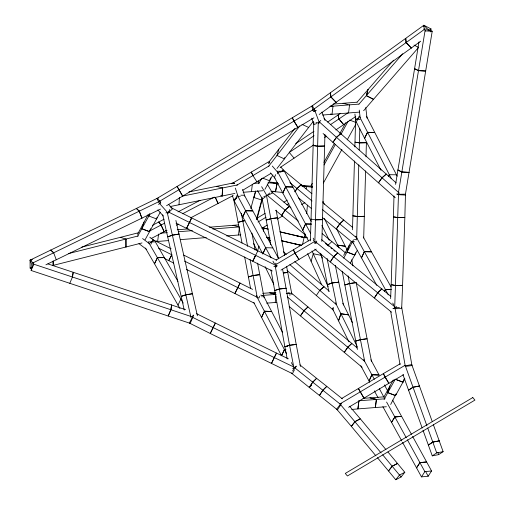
<?xml version="1.0" encoding="UTF-8"?>
<svg xmlns="http://www.w3.org/2000/svg" width="505" height="505" viewBox="0 0 505 505"><rect width="100%" height="100%" fill="white"/><g stroke="black" fill="none" stroke-linecap="round" stroke-linejoin="round"><path stroke-width="0.76" d="M313.807 122.191L310.43 240.891M324.93 134.355L324.633 146.027L317.639 146.21L318.245 122.873L316.023 122.532M317.639 146.21L313.207 145.522L317.632 146.197L314.817 243.145L316.37 243.107M321.855 241.415L324.627 146.046L317.632 146.197M393.988 195.959L393.427 216.885L397.858 217.567L404.846 217.44L402.586 285.325L395.585 285.47L391.173 284.732L393.427 216.841L397.845 217.586L404.852 217.396L405.471 194.147M397.006 194.09L398.483 194.311L394.664 308.7L401.677 308.58L402.586 285.363L395.573 285.489L391.179 284.687L390.63 298.619M352.49 229.781L354.453 160.975M354.851 146.879L355.646 118.845L360.078 119.521M356.669 239.016L358.79 164.807M359.213 149.928L359.415 142.877L354.983 142.176L359.415 142.858L366.409 142.707L366.005 156.809M359.415 142.858L359.812 128.857M363.688 238.089L365.607 170.905M179.048 204.759L179.357 197.455M220.729 195.599L222.194 196.009L222.535 187.98L216.664 186.339M222.194 196.009L222.535 187.98M307.627 237.874L304.742 237.034L305.001 233.922M306.699 213.678L307.412 205.112M385.05 398.786L358.91 400.787L357.931 408.911L351.695 409.467M155.3 241.636L157.648 241.453L158.564 234.067M226.707 235.949L238.48 235.008L239.389 227.622M243.189 192.291L251.452 191.641L252.361 184.249M261.994 296.927L262.177 295.45L276.197 294.364M266.621 303.151L275.193 302.495L276.014 295.842M289.883 295.431L290.154 293.216L287.976 292.704M348.545 112.981L349.542 104.857L358.941 104.106M358.91 400.787L357.906 408.911L375.398 407.522L376.395 399.392L369.881 397.845L383.257 396.911M47.925 263.907L73.2 272.29L72.442 277.018L69.797 283.305L31.14 270.484L31.891 265.756M69.791 283.305L168.222 316.023L170.873 309.742L72.442 277.018L73.2 272.29L185.575 309.653M170.873 309.742L171.637 305.007L170.873 309.742L168.215 316.023L190.227 323.358L192.878 317.077L193.207 315.051M395.573 184.401L418.98 41.896M398.129 194.646L425.033 30.83L432.211 31.253L405.307 195.063L398.129 194.646L396.823 194.002M428.044 30.837L428.297 29.309L432.211 31.253M270.996 191.3L275.509 191.755L277.056 183.631L278.608 183.788M306.144 188.807L306.567 186.591L300.892 185.354M272.675 191.143L275.509 191.755L277.056 183.631L269.967 182.084L277.731 182.867M264.02 228.058L263.37 231L264.02 228.058L262.531 227.704L268.553 229.118M302.47 244.799L304.079 237.445L296.751 235.86M255.555 190.991L250.808 208.622M256.691 218.558L262.284 197.827M423.487 26.733L423.884 25.25L431.043 28.949L430.247 31.916M254.16 197.745L254.76 195.517M256.856 219.498L262.253 199.513M311.093 261.293L313.277 253.769L321.142 255.309L322.43 258.156M348.949 341.841L332.745 309.218L333.18 307.715M268.925 163.355L269.537 161.278L295.002 128.283M278.823 149.259L276.993 155.483L268.635 166.303M284.776 157.535L284.372 158.917L276.942 168.531M395.996 394.077L390.681 404.461M137.518 234.37L148.06 214.644M150.496 228.696L149.537 231.681L141.829 228.74L143.994 222.017M149.575 213.766L148.855 216.007L156.563 218.949L157.042 217.453M268.818 163.519L269.537 161.278L231.77 183.7M270.617 177.798L269.657 180.784L264.948 189.306M343.722 258.099L347.068 252.071L349.239 245.335L351.455 241.295M357.37 250.278L354.775 255.006L347.068 252.071L353.475 239.768M350.312 263.055L354.769 255.019L355.495 252.771M395.983 394.096L395.503 395.585L387.802 392.637L384.084 399.474M393.332 379.874L389.967 385.908L387.802 392.637L395.516 395.566L402.971 382.184L403.931 379.198M304.742 237.034L305.222 235.564M258.213 182.374L258.686 180.948M255.694 191.755L253.813 197.487L261.704 199.993M256.736 219.486L257.443 217.339M340.919 313.763L348.576 314.868L340.907 313.738L338.533 320.858L340.919 313.763L335.478 302.811M257.411 251.136L259.078 246.156M337.188 246.566L337.662 245.146L324.267 218.375M332.745 309.218L333.224 307.804M32.484 264.361L33.071 262.96M31.14 270.484L33.785 264.197L72.449 277.018M288.361 358.809L276.462 353.071L271.431 363.524L276.462 353.071L215.332 323.061L210.263 333.502L292.464 373.675L294.472 369.761M296.044 366.491L295.475 367.804L274.486 357.673M370.885 359.787L379.091 375.007L371.863 374.729L369.054 381.01L369.755 382.317M363.669 359.541L371.882 374.767L369.054 381.01L360.841 365.79M254.198 257.954L254.804 256.654M176.049 223.159L252.721 261.236L257.84 250.815L170.747 207.517M259.778 296.151L258.882 298.114L184.489 261.085M390.996 286.846L371.491 251.818L364.326 251.667L361.492 257.897L376.793 285.363M384.419 291.511L385.365 289.441L364.326 251.667M167.969 213.394L169.844 209.487M192.714 316.572L193.314 315.265M189.356 323.048L210.219 333.483L215.376 323.08L196.603 313.693M355.779 236.195L364.339 251.686L361.485 257.885L352.926 242.4M150.844 244.319L152.952 239.749L171.113 248.801M245.638 210.711L242.779 216.904L262.808 253.901L265.668 247.709L245.638 210.711L252.816 210.894L278.684 258.73M262.808 253.901L265.668 247.709L272.851 247.898M313.302 240.898L313.94 239.522L313.214 238.164M245.645 210.73L242.779 216.891L234.364 201.268L237.236 195.1L245.645 210.73L252.822 210.907L244.414 195.277L240.822 195.189M275.692 174.635L274.417 177.375L308.53 240.961M384.425 291.524L385.378 289.466L391.116 289.599M253.725 302.381L281.519 355.76L284.416 349.643L256.25 295.564M281.519 355.76L284.397 349.612L285.843 349.662M177.962 281.386L155.357 241.87L148.293 241.908L157.409 257.67L154.517 263.793L179.944 308.549M157.409 257.67L164.466 257.632L157.396 257.657L154.505 263.774L145.402 248.031M178 305.121L180.904 299.01M397.17 176.157L396.476 174.812L389.33 174.686L388.339 176.681L389.33 174.686L359.27 116.062L356.284 122.014L380.997 170.254M277.258 173.802L277.901 172.552L272.296 166.05M189.697 322.405L192.411 317.228L213.274 327.663M171.826 254.779L168.765 260.605L164.573 258.51M276.02 267.132L276.696 265.838L255.77 255.404L252.708 261.23L272.245 270.97M384.008 396.867L389.961 385.927L387.802 392.637L395.27 379.23L402.971 382.184M137.707 236.207L149.979 213.968M145.042 239.831L160.306 212.163M258.686 183.738L261.584 178.492M272.908 174.875L269.657 180.784L262.65 178.107M323.939 162.339L334.506 143.18M339.796 133.604L345.837 122.658M324.04 164.958L335.364 144.43M341.026 134.166L348.204 121.168M323.44 182.949L341.935 149.423M347.225 139.847L355.911 124.11M312.26 183.454L310.758 186.162L300.98 185.196M311.591 187.475L312.342 186.124M343.665 255.385L349.239 245.335M404.865 378.857L402.965 382.197L395.27 379.23M392.568 400.061L401.589 416.354L394.853 416.978L391.533 422.319L401.765 440.947M411.461 434.325L401.601 416.366L394.878 417.023L391.52 422.3L382.885 406.708M421.473 476.89L424.85 471.638L431.56 470.969L426.637 461.961L419.92 462.63L416.549 467.876L421.473 476.89L428.19 476.221L431.56 470.969M342.396 398.868L326.798 386.369L322.859 390.226L319.463 395.466L309.294 387.442L312.709 382.203L316.597 378.321L326.767 386.344L322.878 390.226L319.425 395.44L337.428 409.864L340.862 404.65L294.699 367.754L292.553 371.011M314.912 243.284L316.786 241.043M316.338 295.539L319.741 290.35L324.021 286.726L319.734 290.35L289.845 264.664M291.271 372.968L309.256 387.411L312.683 382.197L316.635 378.346L299.85 364.869M357.168 347.907L351.827 343.444L347.737 347.213L344.271 352.37L362.085 367.249M291.353 293.045L307.993 306.964L303.959 310.777L300.443 315.896L344.284 352.376L347.793 347.257L351.815 343.438L307.981 306.952L303.941 310.764L300.431 315.884L289.144 306.44M396.122 182.848L340.73 133.648L336.488 137.328L332.909 142.347L395.276 197.733M318.295 123.037L320.795 120.411M324.033 118.631L340.755 133.667L336.5 137.347L332.89 142.328L323.08 133.509M311.44 106.965L312.368 105.76L423.872 25.25L429.099 30.647M299.837 125.871L276.993 155.483L284.372 158.917L313.283 121.427M341.639 403.659L340.326 404.366L336.652 409.126L351.36 426.378L355.028 421.618L360.28 418.784L349.63 406.291M395.762 479.75L399.474 475.06L404.795 472.295L397.511 463.47L392.189 466.235L388.484 470.925L395.762 479.75L401.084 476.985L404.795 472.295M429.566 30.654L431.043 28.949M357.092 102.199L393.565 60.202M358.954 104.163L402.725 53.751M363.638 110.709L418.588 47.419L414.031 45.065M309.294 387.442L311.516 385.22L309.256 387.411M237.015 197.335L233.948 200.352L232.464 195.871M294.699 367.754L296.391 366.106M345.622 252.961L331.867 241.611L327.821 245.398L329.014 246.383M280.66 172.268L283.204 169.914L311.901 193.724M269.733 192.979L267.183 195.334L298.316 221.108M396.677 306.598L395.649 307.539L315.764 241.983M158.551 204.43L160.741 202.492M265.251 196.918L262.467 199.027L257.563 190.701M314.28 111.63L312.715 110.008L424.238 29.492L423.872 25.25M319.185 114.509L420.703 41.214M295.684 143.647L313.965 131.306M327.676 122.052L340.648 113.297M314.078 135.706L289.27 152.453L294.068 158.147L313.655 144.929M330.403 124.691L347.743 112.987M280.149 167.527L294.061 158.147M324.753 137.436L326.71 136.116M335.85 129.943L355.703 116.541M422.988 430.235L432.267 455.857L436.718 452.89L443.125 451.653L433.315 424.56M432.267 455.857L438.675 454.626L443.125 451.653M150.395 242.741L153.993 240.361L149.796 237.198M341.658 398.495L383.352 373.624L388.837 383.32L403.64 374.666M339.947 403.924L405.13 365.26M348.583 407.333L388.869 383.301L384.943 377.065L383.383 373.605L400.2 363.77M315.164 111.056L312.361 105.76L292.288 117.772L297.849 127.43L313.914 117.816M313.977 109.181L158.614 201.855L159.795 203.723M236.769 185.209L269.121 165.911M242.735 190.24L271.04 173.354M257.058 218.198L265.093 213.407M283.93 202.17L287.294 200.163M257.998 222.03L266.034 217.232M286.884 204.796L288.904 203.591M261.937 228.26L267.296 225.066M277.365 219.063L282.75 215.85M301.567 204.62L304.919 202.625M310.663 239.471L293.399 249.798L295.015 253.226L298.941 259.463L316.225 249.123M314.931 241.302L275.055 265.056M31.487 268.515L30.117 268.079L30.085 260.138L157.023 198.414L292.3 117.766L293.904 121.2L297.855 127.424L166.574 205.699M276.115 260.043L293.418 249.786L295.021 253.22L298.966 259.456L280.969 270.118M358.891 118.366L355.659 120.07L354.914 114.029M164.157 219.176L152.441 225.312M177.981 211.923L200.1 200.321M164.561 223.204L149.423 231.139M182.532 213.779L214.335 197.101M166.227 230.659L151.096 238.587M176.599 225.224L178.675 224.138M190.423 217.971L233.19 195.536M160.735 203.218L159.959 201.123L33.014 262.846L30.085 260.132L32.377 259.557M160.483 209.102L45.923 264.803M313.63 111.296L316.376 110.292M165.893 212.908L168.695 212.188M278.646 172.3L283.886 170.57L280.824 167.022M316.679 123.586L314.028 124.457L311.711 118.183M300.481 366.504L296.208 344.404L289.567 345.262L284.87 346.752L287.231 358.941M292.647 368.549L293.986 368.126L289.567 345.262M371.528 361.605L367.078 338.748L360.444 339.625L355.747 341.109L357.382 349.492M273.887 266.539L277.447 265.857M236.403 198.598L233.72 199.431L242.021 243.107M263.837 196.565L266.52 195.732L278.362 258.661M282.592 269.152L296.22 344.473L289.548 345.237L284.864 346.683L270.958 269.878M356.353 283.381L367.084 338.767L360.456 339.701L355.747 341.09L342.182 271.223M392.978 308.555L394.317 308.183M81.785 247.096L138.016 232.874M68.301 253.617L138.155 235.961M142.006 242.937L53.164 265.39L53.145 261.06L53.164 265.39M30.117 268.079L32.408 267.505M158.614 201.855L157.017 198.421L158.526 198.118M188.927 191.957L233.152 182.98L234.598 183.321M182.469 196.104L237.52 184.925M170.046 206.577L234.932 193.415M356.202 282.611L349.574 283.545L344.865 284.94L349.574 283.526L356.202 282.598M287.086 346.462L284.87 346.752L287.086 346.424M399.436 307.444L394.992 307.993L405.313 366.409L411.979 365.588L401.658 307.166M209.398 227.218L238.41 224.889M238.486 235.008L240.828 234.819M275.856 292.313L269.651 292.824L275.471 294.194L269.67 292.818L262.657 293.361M286.278 293.538L290.154 293.216M275.206 302.489L276.759 302.362M333.237 104.087L357.098 102.187M329.879 106.422L349.542 104.857L343.002 103.31M322.613 115.045L359.51 112.104M253.958 183.391L259.216 182.974M251.458 191.641L262.72 190.739M165.457 230.716L167.029 230.596M177.23 229.781L188.214 228.904M160.224 233.203L167.288 232.641M178.271 231.763L192.399 230.633M212.801 229.011L239.477 226.884L232.938 225.337M157.655 241.453L156.203 241.106L157.648 241.453L168.645 240.576M180.411 239.635L206.305 237.571M363.013 398.394L369.856 397.852L376.395 399.392L375.373 407.522L386.388 406.746M318.245 122.873L319.798 122.835M315.467 219.833L322.461 219.662L315.467 219.82L311.042 219.126M359.415 142.877L366.409 142.713M398.483 194.311L404.694 194.166M240.298 196.281L238.038 196.331L235.311 188.112M364.339 251.686L371.497 251.831L363.31 237.015M385.365 289.441L391.091 289.561M285.849 349.681L284.416 349.643L286.606 353.721M276.203 263.332L274.051 263.275L272.959 261.243M371.882 374.767L379.091 375.007M423.992 29.056L426.864 29.221M301.908 186.124L312.582 187.185M275.515 191.755L283.28 192.538M268.029 182.722L277.056 183.631M339.019 247.886L337.662 245.146L345.325 246.257L347.017 249.685M337.662 245.146L345.325 246.263L336.86 229.346M354.434 239.452L356.644 239.799M393.199 308.435L394.664 308.7M294.977 243.947L301.573 245.373M279.89 231.776L305.569 237.792M262.733 227.888L267.271 228.948M280.875 232.136L304.18 237.59M266.779 237.205L269.803 237.918M281.897 240.752L301.548 245.354M267.006 237.394L270.03 238.101M281.367 240.759L300.917 245.335M330.832 105.659L333.01 106.17L332.012 114.3L330.56 113.953M260.725 295.103L262.177 295.45M233.152 182.98L234.617 183.391M120.461 237.331L125.947 239.061L125.979 247.002L125.947 239.061M31.455 260.574L30.085 260.138L32.661 267.107M170.873 309.742L192.878 317.077M349.656 120.064L355.968 122.469M352.995 241.264L354.396 241.794M347.068 252.064L354.775 255.006M141.829 228.74L149.537 231.681M301.94 124.331L308.65 127.449M213.293 327.657L274.467 357.679M255.757 255.397L168.651 212.1M183.751 255.094L252.595 289.371M173.688 263.055L168.765 260.605L171.801 254.766L158.532 248.151M186.351 269.361L254.444 303.252M257.853 250.821L276.69 260.214M142.593 238.562L149.196 243.536M138.957 243.656L146.759 249.539M290.93 207.902L271.261 191.559M322.234 233.676L331.867 241.605M321.641 239.692L337.769 252.961L333.685 256.717L330.276 261.931L391.602 312.21M325.403 243.41L327.814 245.392M305.708 235.216L281.632 215.389L285.072 210.206L289.125 206.419L285.072 210.206L281.613 215.376L275.648 210.415M314.741 249.161L330.276 261.931L333.685 256.717L337.744 252.942L390.838 296.347M352.717 227.484L322.72 202.675M357.035 238.183L322.278 209.449M353.576 243.359L322.417 217.598M330.807 247.867L332.006 248.851M333.799 250.335L334.992 251.32M312.058 200.996L289.864 182.608M298.379 197.714L311.598 208.647M303.959 310.777L347.793 347.257M287.301 296.839L303.941 310.764M347.737 347.213L364.364 361.1M266.867 237.615L270.383 240.632M283.368 251.793L286.36 254.362M294.731 261.552L329.298 291.252M319.741 290.35L336.16 304.439M287.042 270.364L333.338 310.133M399.43 193.226L336.488 137.328M319.198 121.793L336.5 137.347M157.023 198.414L159.959 201.123M53.681 252.816L50.746 250.101L53.681 252.816L56.257 259.791M424.238 29.492L425.803 31.108M168.601 204.392L172.546 208.849L167.976 212.996L159.599 203.534M157.869 209.91L163.292 216.033M270.409 172.874L274.998 178.196M340.326 404.366L381.142 452.972M385.94 449.583L360.317 418.834L355.015 421.618L351.322 426.327L375.941 455.876M387.954 451.994L397.498 463.451L392.196 466.235L388.497 470.95L377.443 457.681M382.651 454.778L401.084 476.985M252.948 175.563L251.339 172.136L252.948 175.563L256.893 181.8M267.227 184.066L272.517 193.036L266.918 195.65L261.634 186.68M157.396 257.657L183.233 303.12M386.584 402.049L394.853 416.978M412.598 436.396L426.63 461.955L419.914 462.612L416.556 467.889L402.523 442.329M394.878 417.023L406.26 437.747M407.396 439.817L424.85 471.638M425.728 471.714L428.19 476.221M385.378 289.466L388.32 294.901M392.726 303.044L393.824 305.077M371.863 374.729L374.319 379.293M265.668 247.709L271.135 257.859M310.663 233.424L277.289 171.208L284.46 171.384L311.276 221.392M384.4 384.867L387.733 391.091M379.4 388.762L384.223 397.744M374.35 390.857L378.056 397.77M291.353 362.558L292.812 365.273M263.452 295.779L282.541 332.404M396.482 174.812L366.422 116.194M389.33 174.68L391.413 178.72M321.881 225.482L329.285 240.273M253.63 243.593L257.064 250.448M342.794 303.234L352.402 322.562M340.907 313.738L357.231 346.607M265.087 266.678L273.811 284.347M322.929 201.375L324.286 204.127M320.195 253.213L321.142 255.309M312.014 250.979L328.073 286.518M307.627 253.617L321.704 284.782M321.925 112.053L325.012 120.424M314.962 110.86L319.337 122.715M33.014 262.846L33.791 264.942M432.248 421.599L411.739 364.591L405.319 365.816L426.908 425.797M437.892 452.467L438.675 454.626M427.71 428.019L436.718 452.89M422.18 428.013L402.965 374.647M242.596 189.47L244.824 196.192M175.898 220.439L197.405 315.758M167.237 212.435L190.997 317.544M162.711 214.852L184.262 310.076M335.307 265.321L343.419 304.969M327.095 258.465L336.317 303.492M321.174 254.059L328.85 291.518M351.726 259.721L352.919 265.819M348.084 275.9L360.456 339.701M360.444 339.625L364.597 360.961M269.531 161.278L269.784 162.597M276.084 210.156L277.542 217.8L270.901 218.659L266.204 220.092L270.8 244.71M261.969 197.954L266.204 220.117L270.901 218.659L277.548 217.825L284.586 255.517M241.333 213.255L247.595 246.301M291.915 294.604L286.594 266.286M251.913 233.127L255.113 250.051M257.582 263.124L264.077 297.596M250.063 259.374L257.291 297.685M244.641 256.95L250.575 288.412M275.225 266.122L289.548 345.237M390.7 311.617L400.067 364.654M365.753 107.565L367.053 118.138M359.257 110.128L360.185 117.684M312.355 105.766L312.715 110.008M367.968 89.694L366.371 95.641L373.53 99.34L366.371 95.641L367.968 89.694M240.026 283.128L234.894 293.538L240.026 283.122M191.66 217.996L186.534 228.418L191.679 218.008M285.691 186.825L282.825 192.998L285.697 186.837L292.875 187.014L285.691 186.825M305.563 223.942L302.697 230.116L305.563 223.942L311.307 224.1L305.563 223.942M264.456 311.225L261.577 317.374L264.462 311.244L271.658 311.459L264.456 311.225M367.514 132.323L364.547 138.313L367.52 132.335L374.666 132.455L367.52 132.335M377.816 292.647L374.426 297.881L377.828 292.673L381.875 288.873L377.828 292.673M339.701 223.866L336.248 229.036L339.707 223.873L343.753 220.073L339.707 223.873M297.035 188.567L294.87 191.799L297.016 188.561L301.081 184.773L297.016 188.561M382.02 177.798L378.447 182.823L382.02 177.804L386.256 174.111L382.02 177.804M432.804 442.096L428.347 445.069L432.804 442.102L439.211 440.865L432.804 442.102M412.97 387.247L408.513 390.207L412.976 387.259L419.384 386.016L412.976 387.259M472.787 397.555L345.281 473.425L347.408 475.975L474.915 400.105L472.787 397.555M332.12 282.964L327.455 284.681L332.12 282.97L338.76 282.162L332.12 282.97M172.508 235.172L167.799 236.832L172.495 235.153L179.06 234.08L172.495 235.153M185.916 294.775L181.213 296.422L185.909 294.775L192.487 293.733L185.909 294.775M279.442 289.024L274.758 290.489L279.442 289.024L286.108 288.235L279.442 289.024M242.798 220.9L238.101 222.358L245.013 220.616L242.798 220.919M253.112 275.515L248.416 276.942L253.119 275.522L259.759 274.657L253.112 275.515M287.743 272.429L283.311 272.997L287.743 272.435M364.32 216.329L357.325 216.493L352.9 215.793L357.325 216.487L364.32 216.329M425.652 71.041L418.475 70.618L414.561 68.68L418.475 70.618L425.652 71.047M409.012 172.394L401.835 171.978L397.921 170.04L401.835 171.978L409.012 172.394M139.317 211.185L136.382 208.477L139.317 211.185L141.899 218.154L139.317 211.185M411.322 48L406.096 42.603L405.736 38.361L406.096 42.603L411.322 48M336.096 102.319L330.87 96.922L330.51 92.68L330.87 96.922L336.09 102.326M343.69 124.653L338.893 118.965L338.123 115.007L338.893 118.965L343.69 124.659M161.101 225.015L158.62 222.074L161.101 225.015L164.157 231.751L161.101 225.015M363.947 398.085L358.354 388.446L363.909 398.104M182.665 196.136L177.116 186.471L182.659 196.136M218.078 203.471L215.332 197.411L218.078 203.471"/></g></svg>
